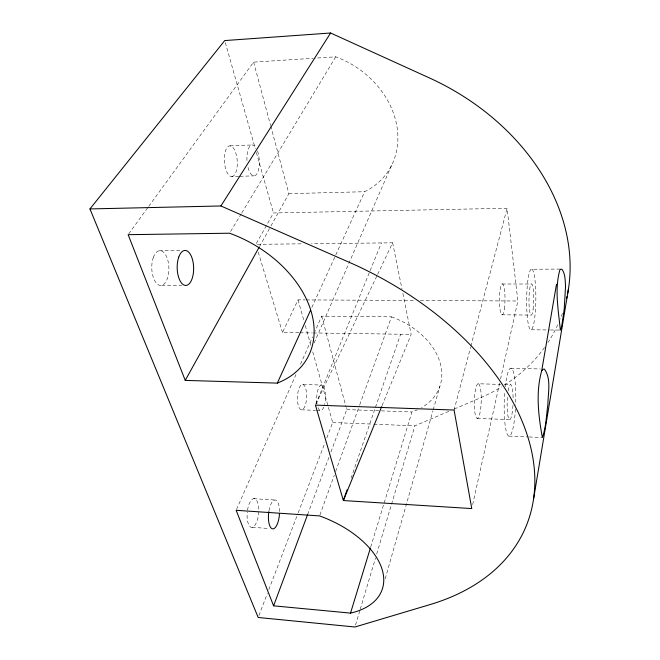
<?xml version="1.0" encoding="UTF-8"?>
<svg xmlns="http://www.w3.org/2000/svg" width="660" height="660" viewBox="0 0 660 660"><rect width="100%" height="100%" fill="white"/><g stroke="black" fill="none" stroke-linecap="round" stroke-linejoin="round"><path stroke-width="0.49" stroke-dasharray="3.3 2.47" d="M472.667 504.553L499.653 383.039M500.544 379.022L517.877 301.001L507.094 208.246L273.463 212.974L266.929 224.623M454.088 410.041L470.58 347.267M470.844 346.269L507.094 208.246M385.225 578.762L432.91 410.916M433.191 409.934L439.923 386.24M355.542 625.028L359.947 610.236M360.245 609.254L375.524 557.972M376.695 554.029L414.892 425.84L449.576 411.015M370.689 547.049L411.923 411.98A69.201 49.541 19.8 0 0 417.326 409.827M351.062 478.178L400.612 334.24M319.935 514.957L334.249 475.34M335.651 471.471L359.387 405.76M359.741 404.794L391.504 316.849L321.7 316.165L315.051 331.246M307.651 514.453L329.167 456.736M330.957 451.927L346.739 409.604L346.203 407.616M258.918 615.565L267.358 593.472M268.826 589.636L297.825 513.76M298.188 512.803L324.976 442.695M326.815 437.893L332.689 422.524L312.279 350.32M315.818 404.167L369.757 271.565M370.144 270.608L381.397 242.946M382.099 405.603L411.155 334.389L402.806 293.131M314.16 342.936L391.71 165.074M236.56 509.363L295.952 374.599M300.514 364.229L312.56 336.905M311.817 307.486L364.658 191.713A83.482 69.052 33.9 0 0 396.305 123.115A83.482 69.052 33.9 0 0 335.709 56.826L314.16 58.212M298.914 332.747L282.48 332.508L298.023 299.871L305.217 299.912M315.868 404.192L377.19 275.278M377.635 274.354L392.634 242.814L311.429 243.721M259.471 246.634L270.435 226.883M270.93 225.984L288.865 193.669L270.847 126.415M266.425 225.514L255.865 244.34L303.196 243.812M230.645 231.446L241.255 213.807M241.791 212.924L335.709 56.826M128.741 233.846L148.137 207.166M148.739 206.332L253.613 62.131L313.129 58.278M454.261 409.01L479.572 398.186A219.136 171.286 24.4 0 0 501.534 386.884M230.002 145.868L252.359 144.961M231.8 176.55A15.378 6.427 86.1 0 0 235.876 153.26A15.378 6.427 86.1 0 0 224.763 153.821A15.378 6.427 86.1 0 0 231.8 176.55L238.887 176.335M239.893 176.302L254.059 175.857M288.865 193.669L364.658 191.713M159.242 250.726L181.36 250.511M531.952 269.247A30.352 4.595 -89.4 0 1 534.847 316.75A30.352 4.595 -89.4 0 1 526.969 312.518A30.352 4.595 -89.4 0 1 531.952 269.247L560.959 269.074M502.054 284.006L531.234 284.023M161.708 285.301L181.714 285.318M306.24 299.912L415.14 300.473M420.28 300.498L517.877 301.001M501.773 314.795L530.912 315.059M531.284 329.769L549.557 329.975M550.333 329.983L560.719 330.099M299.945 332.764L312.271 332.945M313.294 332.953L411.155 334.389M510.799 368.222L540.284 368.965M478.409 383.774A17.325 3.457 -88.4 0 1 480.414 410.503A17.325 3.457 -88.4 0 1 474.474 408.936A17.325 3.457 -88.4 0 1 478.409 383.774L500.618 384.4M504.653 384.508L510.716 384.681M302.684 384.475A12.688 4.587 -87.8 0 1 305.654 404.019A12.688 4.587 -87.8 0 1 297.759 402.938A12.688 4.587 -87.8 0 1 302.684 384.475L321.742 385.044M346.739 409.604L380.35 410.834M381.364 410.866L411.923 411.98M301.488 409.819L315.554 410.338M316.561 410.38L320.578 410.528M477.23 418.39L509.611 419.603M332.689 422.524L372.768 424.141M373.791 424.182L414.892 425.84M508.942 436.111L528.182 436.92M529.196 436.961L542.363 437.522M253.696 498.68L274.75 500.016M252.244 527.315L269.321 528.544M258.233 252.178L282.48 332.508M225.299 42.562L255.263 148.566M256.385 152.534L273.463 212.974M298.023 299.871L303.897 320.644M305.291 325.594L311.165 346.36M253.613 62.131L270.575 125.425M321.7 316.165L345.939 406.626M392.634 242.814L401.998 289.105M505.263 386.719A33.965 5.742 -88.5 0 1 512.424 369.55A33.965 5.742 -88.5 0 1 515.625 405.248M515.435 409.018A33.965 5.742 -88.5 0 1 507.639 434.948A33.965 5.742 -88.5 0 1 504.809 391.38M508.142 390.893A17.482 2.954 -88.5 0 1 511.252 385.143A17.482 2.954 -88.5 0 1 513.092 398.227M512.935 405.38A17.482 2.954 -88.5 0 1 508.959 419.092A17.482 2.954 -88.5 0 1 507.424 396.957M557.774 324.728A219.136 171.286 24.4 0 1 547.948 342.515M544.516 347.507A219.136 171.286 24.4 0 1 503.266 385.811M562.394 313.261A219.136 171.286 24.4 0 1 560.208 319.06M247.525 510.18A14.405 5.676 -84.8 0 1 257.334 501.823A14.405 5.676 -84.8 0 1 254.166 526.152A14.405 5.676 -84.8 0 1 247.285 512.069M391.504 316.849A69.201 49.541 19.8 0 1 439.585 361.07A69.201 49.541 19.8 0 1 421.509 407.674M257.54 151.066A15.477 6.154 86.4 0 1 256.765 174.009A15.477 6.154 86.4 0 1 247.583 165.561M246.964 160.545A15.477 6.154 86.4 0 1 249.332 147.04A15.477 6.154 86.4 0 1 255.544 147.097M317.039 403.796A12.763 4.389 -87.9 0 1 321.667 385.036A12.763 4.389 -87.9 0 1 324.621 404.498M323.812 407.047A12.763 4.389 -87.9 0 1 317.625 406.527M268.983 510.683A14.495 5.437 -85 0 1 275.228 499.999A14.495 5.437 -85 0 1 279.535 511.574M533.107 309.185A15.626 2.359 -89.4 0 0 531.853 284.072A15.626 2.359 -89.4 0 0 529.097 305.349A15.626 2.359 -89.4 0 0 533.107 309.185M504.322 309.004A15.502 2.772 -89.5 0 0 502.771 284.064A15.502 2.772 -89.5 0 0 499.612 305.126A15.502 2.772 -89.5 0 0 504.322 309.004M153.384 257.309A17.391 8.572 88.5 0 0 159.472 285.252A17.391 8.572 88.5 0 0 168.16 261.566A17.391 8.572 88.5 0 0 153.384 257.309"/><path stroke-width="0.99" d="M533.486 499.455L568.483 288.766M541.695 370.821L543.023 369.278L544.351 369.064C551.562 378.823 547.94 392.89 547.924 404.291C546.323 415.322 546.166 427.053 542.363 437.522C538.444 416.006 535.582 392.238 541.695 370.821L556.479 284.262M350.526 613.107A83.985 48.469 19.7 0 0 381.967 568.969A83.985 48.469 19.7 0 0 319.588 515.922L236.148 510.304L273.587 605.831L350.526 613.107L370.392 548.039M347.045 489.852L343.365 500.552L471.768 508.571L454.088 410.041L315.43 405.124L343.365 500.552L381.711 406.552M273.587 605.831L307.651 514.453M277.307 383.113A105.509 73.45 28.6 0 0 310.662 309.887A105.509 73.45 28.6 0 0 229.581 233.211L128.131 234.679L185.237 380.399L277.307 383.113L310.546 310.291M185.237 380.399L258.976 247.533M220.91 205.969L348.892 262.144A272.357 175.725 22.8 0 1 530.846 447.901A272.357 175.725 22.8 0 1 430.155 604.543L354.948 627L258.184 617.48L89.95 208.931L220.91 205.969L330.594 33L429.338 77.897A219.136 171.286 24.4 0 1 567.46 294.591M89.95 208.931L224.738 40.573L330.594 33M567.072 296.513A219.136 171.286 24.4 0 1 566.651 298.419M279.493 513.422A14.495 5.437 -85 0 1 272.547 528.85A14.495 5.437 -85 0 1 268.834 511.607M565.546 286.358L564.226 309.103L561.66 326.659L560.356 330.091C558.401 310.332 554.375 289.286 559.878 269.907L560.959 269.074L562.056 269.42C565.48 274.263 565.092 280.69 565.546 286.358M178.744 257.12A17.523 8.233 88.7 0 0 184.569 285.277A17.523 8.233 88.7 0 0 192.935 261.409A17.523 8.233 88.7 0 0 178.744 257.12"/></g></svg>
